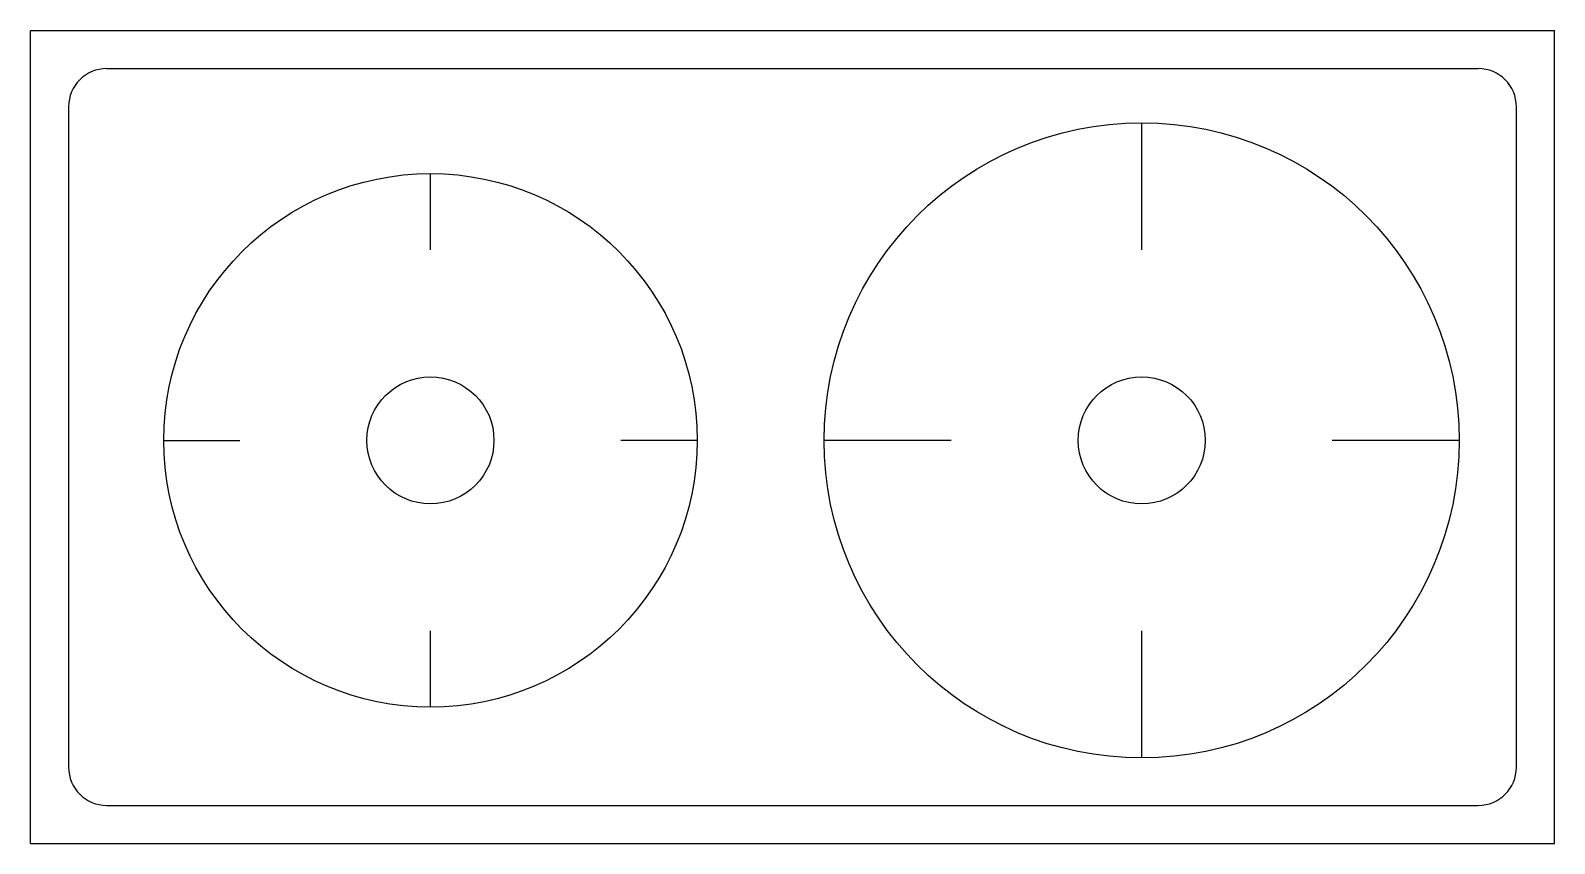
# Model space of a CAD drawing. Extents: x 0 to 60, y 0 to 32.
import ezdxf

# ---------------------------------------------------------------- set-up
doc = ezdxf.new("R2010")
doc.units = 0
doc.header["$LTSCALE"] = 25
doc.header["$MEASUREMENT"] = 0
doc.layers.get('0').update_dxf_attribs({"linetype": 'CONTINUOUS'})

msp = doc.modelspace()

# ---------------------------------------------------------------- linework, layer by layer
at = {"color": 0, "linetype": 'ByBlock'}
for p, q in [((0, 0), (0, 32)), ((0, 32), (60, 32)), ((60, 0), (60, 32)), ((3, 30.5), (57, 30.5)), ((1.5, 29), (1.5, 3)), ((58.5, 3), (58.5, 29)), ((43.748, 23.367), (43.748, 28.367)), ((15.748, 23.367), (15.748, 26.367)), ((5.248, 15.867), (8.248, 15.867)), ((26.248, 15.867), (23.248, 15.867)), ((36.248, 15.867), (31.248, 15.867)), ((56.248, 15.867), (51.248, 15.867)), ((15.748, 5.367), (15.748, 8.367)), ((43.748, 3.367), (43.748, 8.367)), ((3, 1.5), (57, 1.5)), ((0, 0), (60, 0))]:
    msp.add_line(p, q, dxfattribs=at)
for centre, radius in [((43.748, 15.867), 12.5), ((15.748, 15.867), 10.5), ((15.748, 15.867), 2.5), ((43.748, 15.867), 2.5)]:
    msp.add_circle(centre, radius, dxfattribs=at)
for centre, start, end in [((3, 29), 90, 180), ((57, 29), 0, 90), ((3, 3), 180, 270), ((57, 3), 270, 0)]:
    msp.add_arc(centre, 1.5, start, end, dxfattribs=at)

doc.saveas('drawing.dxf')
